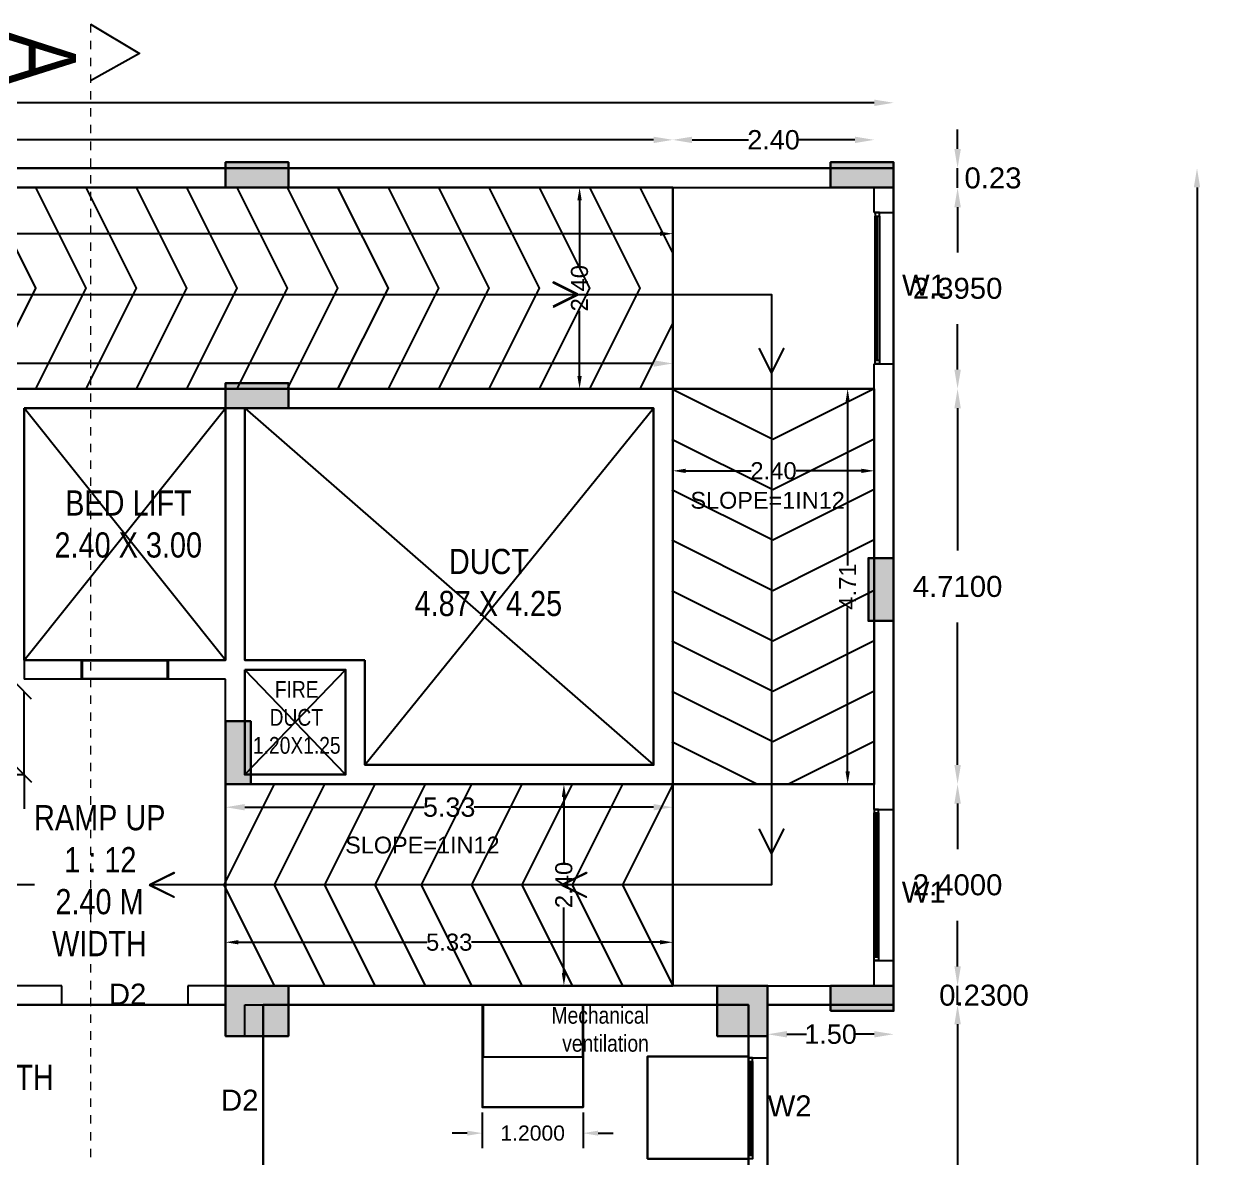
# Model space of a CAD drawing. Header units: metres. Extents: x -38 to 401, y 28 to 287.
# Drawn here: x 253.09 to 267.46, y 74.32 to 87.83 of the extents above; entities that cross this region are included whole.
import ezdxf

# ---------------------------------------------------------------- set-up
doc = ezdxf.new("R2010")
doc.units = ezdxf.units.M
doc.linetypes.add('CENTER', pattern=[2, 1.25, -0.25, 0.25, -0.25])
for name, color, linetype in [('BLK_1_DA_RAMP_1', 30, 'Continuous'), ('BLK_1_FLR_7_AC_ROOM_11', 117, 'Continuous'), ('BLK_1_FLR_7_ACROOM_11_LIGHT_VENTILATION_6', 117, 'Continuous'), ('BLK_1_FLR_7_ACROOM_11_LIGHT_VENTILATION_8', 117, 'Continuous'), ('BLK_1_FLR_7_BLT_UP_AREA_DEDUCT', 1, 'Continuous'), ('BLK_1_FLR_7_CARPET_AREA', 10, 'Continuous'), ('UBEAM', 1, 'Continuous'), ('UHATCH', 8, 'Continuous')]:
    doc.layers.add(name, color=color, linetype=linetype)
for name, color, linetype, lineweight in [('BLK_1_FLR_7_BLT_UP_AREA', 4, 'Continuous', 30), ('BLK_1_FLR_7_LIFT_3', 4, 'Continuous', 30), ('BLK_1_LVL_7_BLDG_FOOT_PRINT', 4, 'Continuous', 30), ('UCOLUMN', 6, 'Continuous', 30)]:
    doc.layers.add(name, color=color, linetype=linetype, lineweight=lineweight)
doc.styles.get("Standard").update_dxf_attribs({"font": 'arial.ttf'})
doc.dimstyles.new('ED', dxfattribs={"dimscale": 0, "dimtxt": 0.18, "dimasz": 0.18, "dimexe": 0, "dimexo": 0, "dimgap": 0.09, "dimtad": 1, "dimtoh": 1, "dimzin": 3, "dimdsep": 46, "dimtxsty": 'Standard', "dimblk": 'OBLIQUE', "dimcen": 0.09, "dimse1": 1, "dimse2": 1, "dimclrd": 251, "dimclrt": 30, "dimadec": 0, "dimazin": 0, "dimtfac": 1, "dimtmove": 0, "dimatfit": 3, "dimldrblk": 'ARCHTICK', "dimfxl": 0, "dimtolj": 1, "dimtzin": 0, "dimarcsym": 0})
doc.dimstyles.get("Standard").update_dxf_attribs({"dimtxt": 0.18, "dimasz": 0.18, "dimexe": 0.18, "dimexo": 0.0625, "dimgap": 0.09, "dimtad": 0, "dimtih": 1, "dimtoh": 1, "dimdec": 4, "dimzin": 0, "dimdsep": 46, "dimtxsty": 'Standard', "dimcen": 0.09, "dimadec": 0, "dimazin": 0, "dimtfac": 1, "dimtdec": 4, "dimtofl": 0, "dimtmove": 0, "dimatfit": 3, "dimfxl": 0, "dimtolj": 1, "dimtzin": 0, "dimarcsym": 0})
doc.dimstyles.new('STANDARD$0', dxfattribs={"dimtxt": 7, "dimasz": 3, "dimexe": 3, "dimexo": 1, "dimgap": 1.5, "dimtad": 1, "dimdec": 1, "dimzin": 1, "dimdsep": 46, "dimlunit": 4, "dimtxsty": 'Standard', "dimblk": 'OBLIQUE', "dimcen": 0.09375, "dimdle": 1, "dimclrd": 8, "dimclre": 8, "dimclrt": 7, "dimadec": 1, "dimazin": 0, "dimtfac": 1, "dimtdec": 1, "dimtix": 1, "dimtmove": 2, "dimatfit": 3, "dimldrblk": 'ARCHTICK', "dimfxl": 0, "dimfrac": 2, "dimtolj": 1, "dimtzin": 0, "dimarcsym": 0})

# ---------------------------------------------------------------- blocks, each defined once
blk = doc.blocks.new('*D133')
at = {"color": 0, "lineweight": -2}
for p, q in [((243.264, 83.784), (251.552, 83.784)), ((260.594, 83.784), (252.307, 83.784))]:
    blk.add_line(p, q, dxfattribs=at)
at = {"color": 0}
for points in [[(243.264, 83.822), (243.264, 83.745), (243.034, 83.784)], [(260.594, 83.822), (260.594, 83.745), (260.824, 83.784)]]:
    blk.add_solid(points, dxfattribs=at)
at = {"layer": 'Defpoints', "color": 0}
for p in [(260.824, 83.784), (243.034, 83.481), (260.824, 83.476)]:
    blk.add_point(p, dxfattribs=at)
at = {"color": 0, "lineweight": 25, "insert": (251.929, 83.784), "char_height": 0.23, "attachment_point": 5}
blk.add_mtext('\\A1;17.79', dxfattribs=at)
blk = doc.blocks.new('*D134')
at = {"color": 0, "lineweight": -2}
for p, q in [((255.724, 78.497), (257.86, 78.497)), ((260.594, 78.497), (258.458, 78.497))]:
    blk.add_line(p, q, dxfattribs=at)
at = {"color": 0}
for points in [[(255.724, 78.535), (255.724, 78.459), (255.494, 78.497)], [(260.594, 78.535), (260.594, 78.459), (260.824, 78.497)]]:
    blk.add_solid(points, dxfattribs=at)
at = {"layer": 'Defpoints', "color": 0}
for p in [(255.494, 78.771), (260.824, 78.771), (255.494, 78.497)]:
    blk.add_point(p, dxfattribs=at)
at = {"color": 0, "lineweight": 25, "insert": (258.159, 78.497), "char_height": 0.23, "attachment_point": 5}
blk.add_mtext('\\A1;5.33', dxfattribs=at)
blk = doc.blocks.new('*D138')
at = {"color": 0, "lineweight": -2}
for p, q in [((243.264, 86.448), (251.552, 86.448)), ((260.594, 86.448), (252.307, 86.448))]:
    blk.add_line(p, q, dxfattribs=at)
at = {"color": 0}
for points in [[(243.264, 86.486), (243.264, 86.41), (243.034, 86.448)], [(260.594, 86.486), (260.594, 86.41), (260.824, 86.448)]]:
    blk.add_solid(points, dxfattribs=at)
at = {"layer": 'Defpoints', "color": 0}
for p in [(260.824, 86.448), (243.034, 85.881), (260.824, 85.876)]:
    blk.add_point(p, dxfattribs=at)
at = {"color": 0, "lineweight": 25, "insert": (251.929, 86.448), "char_height": 0.23, "attachment_point": 5}
blk.add_mtext('\\A1;17.79', dxfattribs=at)
blk = doc.blocks.new('*D139')
at = {"color": 0, "lineweight": -2}
for p, q in [((261.054, 86.448), (261.724, 86.448)), ((262.994, 86.448), (262.324, 86.448))]:
    blk.add_line(p, q, dxfattribs=at)
at = {"color": 0}
for points in [[(261.054, 86.486), (261.054, 86.41), (260.824, 86.448)], [(262.994, 86.486), (262.994, 86.41), (263.224, 86.448)]]:
    blk.add_solid(points, dxfattribs=at)
at = {"layer": 'Defpoints', "color": 0}
for p in [(263.224, 86.448), (260.824, 85.876), (263.224, 85.881)]:
    blk.add_point(p, dxfattribs=at)
at = {"color": 0, "lineweight": 25, "insert": (262.024, 86.448), "char_height": 0.23, "attachment_point": 5}
blk.add_mtext('\\A1;2.40', dxfattribs=at)
blk = doc.blocks.new('*D140')
at = {"color": 0, "lineweight": -2}
for p, q in [((240.634, 86.89), (251.538, 86.89)), ((263.224, 86.89), (252.32, 86.89))]:
    blk.add_line(p, q, dxfattribs=at)
at = {"color": 0}
for points in [[(240.634, 86.928), (240.634, 86.851), (240.404, 86.89)], [(263.224, 86.928), (263.224, 86.851), (263.454, 86.89)]]:
    blk.add_solid(points, dxfattribs=at)
at = {"layer": 'Defpoints', "color": 0}
for p in [(263.454, 86.89), (240.404, 86.111), (263.454, 86.111)]:
    blk.add_point(p, dxfattribs=at)
at = {"color": 0, "lineweight": 25, "insert": (251.929, 86.89), "char_height": 0.23, "attachment_point": 5}
blk.add_mtext('\\A1;23.05', dxfattribs=at)
blk = doc.blocks.new('*D142')
at = {"color": 0, "lineweight": -2}
for p, q in [((267.07, 85.881), (267.07, 59.553)), ((267.07, 32.991), (267.07, 59.318))]:
    blk.add_line(p, q, dxfattribs=at)
at = {"color": 0}
for points in [[(267.032, 85.881), (267.108, 85.881), (267.07, 86.111)], [(267.032, 32.991), (267.108, 32.991), (267.07, 32.761)]]:
    blk.add_solid(points, dxfattribs=at)
at = {"layer": 'Defpoints', "color": 0}
for p in [(263.454, 86.111), (261.954, 32.761), (267.07, 32.761)]:
    blk.add_point(p, dxfattribs=at)
at = {"color": 0, "lineweight": 25, "insert": (267.07, 59.436), "char_height": 0.23, "attachment_point": 5}
blk.add_mtext('\\A1;53.35', dxfattribs=at)
blk = doc.blocks.new('*D132')
at = {"color": 0, "lineweight": -2}
for p, q in [((262.184, 75.792), (262.417, 75.792)), ((263.224, 75.792), (262.992, 75.792))]:
    blk.add_line(p, q, dxfattribs=at)
at = {"color": 0}
for points in [[(262.184, 75.83), (262.184, 75.754), (261.954, 75.792)], [(263.224, 75.83), (263.224, 75.754), (263.454, 75.792)]]:
    blk.add_solid(points, dxfattribs=at)
at = {"layer": 'Defpoints', "color": 0}
for p in [(261.954, 76.141), (263.454, 76.141), (263.454, 75.792)]:
    blk.add_point(p, dxfattribs=at)
at = {"color": 0, "lineweight": 25, "insert": (262.704, 75.792), "char_height": 0.23, "attachment_point": 5}
blk.add_mtext('\\A1;1.50', dxfattribs=at)
blk = doc.blocks.new('600X600')
at = {"layer": 'UHATCH', "linetype": 'Continuous'}
h = blk.add_hatch(color=256, dxfattribs=at)
h.dxf.hatch_style = 1
h.paths.add_polyline_path([(600, 600), (0, 600), (0, 0), (600, 0)])
at = {"layer": 'UCOLUMN', "linetype": 'Continuous'}
blk.add_lwpolyline([(0, 0), (600, 0), (600, 600), (0, 600)], close=True, dxfattribs=at)
blk = doc.blocks.new('750 x 750')
blk.add_blockref('600X600', (0, 75))
blk = doc.blocks.new('600X750')
at = {"layer": 'UHATCH', "linetype": 'Continuous'}
h = blk.add_hatch(color=256, dxfattribs=at)
h.dxf.hatch_style = 1
h.paths.add_polyline_path([(0, 600), (-750, 600), (-750, 0), (0, 0)])
at = {"layer": 'UCOLUMN', "linetype": 'Continuous'}
blk.add_lwpolyline([(0, 0), (-750, 0), (-750, 600), (0, 600)], close=True, dxfattribs=at)
blk = doc.blocks.new('300 x 750')
at = {"layer": 'UHATCH', "linetype": 'Continuous'}
h = blk.add_hatch(color=256, dxfattribs=at)
h.dxf.hatch_style = 1
h.paths.add_polyline_path([(750, 0), (750, 300), (0, 300), (0, 0)])
at = {"layer": 'UCOLUMN', "linetype": 'Continuous'}
blk.add_lwpolyline([(0, 300), (0, 0), (750, 0), (750, 300)], close=True, dxfattribs=at)
blk = doc.blocks.new('ASDFSDFSDFDFD')
at = {"layer": 'UBEAM', "linetype": 'Continuous', "xscale": -1}
for p, rotation in [((-6460, 38330), 180), ((750, 38330), 180), ((-6460, 35700), 180), ((1200, 32865), 269.9999999996972), ((750, 28520), 180)]:
    blk.add_blockref('300 x 750', p, dxfattribs=dict(at, rotation=rotation))
at = {"layer": 'UBEAM', "linetype": 'Continuous', "rotation": 89.99999999916066}
blk.add_blockref('300 x 750', (-6160, 30920), dxfattribs=at)
at = {"layer": 'UBEAM'}
blk.add_blockref('600X750', (-5710, 27920), dxfattribs=at)
at = {"layer": 'UBEAM', "linetype": 'Continuous', "xscale": -1}
blk.add_blockref('750 x 750', (0, 27845), dxfattribs=at)
blk = doc.blocks.new('*D263')
at = {"color": 0, "lineweight": -2}
for p, q in [((264.217, 75.911), (264.217, 70.269)), ((264.217, 63.771), (264.217, 69.413))]:
    blk.add_line(p, q, dxfattribs=at)
at = {"color": 0}
for points in [[(264.179, 75.911), (264.256, 75.911), (264.217, 76.141)], [(264.179, 63.771), (264.256, 63.771), (264.217, 63.541)]]:
    blk.add_solid(points, dxfattribs=at)
at = {"layer": 'Defpoints', "color": 0}
for p in [(261.724, 76.141), (264.217, 76.141), (261.724, 63.541)]:
    blk.add_point(p, dxfattribs=at)
at = {"color": 0, "lineweight": 25, "insert": (264.217, 69.841), "char_height": 0.25, "attachment_point": 5}
blk.add_mtext('\\A1;12.6000', dxfattribs=at)
blk = doc.blocks.new('*D264')
at = {"color": 0, "lineweight": -2}
for p, q in [((264.217, 76.601), (264.217, 76.831)), ((264.217, 76.141), (264.217, 76.371)), ((264.217, 75.911), (264.217, 75.681))]:
    blk.add_line(p, q, dxfattribs=at)
at = {"color": 0}
for points in [[(264.179, 76.601), (264.256, 76.601), (264.217, 76.371)], [(264.179, 75.911), (264.256, 75.911), (264.217, 76.141)]]:
    blk.add_solid(points, dxfattribs=at)
at = {"layer": 'Defpoints', "color": 0}
for p in [(261.954, 76.371), (264.217, 76.371), (261.724, 76.141)]:
    blk.add_point(p, dxfattribs=at)
at = {"color": 0, "lineweight": 25, "insert": (264.532, 76.256), "char_height": 0.25, "attachment_point": 5}
blk.add_mtext('\\A1;0.2300', dxfattribs=at)
blk = doc.blocks.new('*D265')
at = {"color": 0, "lineweight": -2}
for p, q in [((264.217, 78.541), (264.217, 77.999)), ((264.217, 76.601), (264.217, 77.143))]:
    blk.add_line(p, q, dxfattribs=at)
at = {"color": 0}
for points in [[(264.179, 78.541), (264.256, 78.541), (264.217, 78.771)], [(264.179, 76.601), (264.256, 76.601), (264.217, 76.371)]]:
    blk.add_solid(points, dxfattribs=at)
at = {"layer": 'Defpoints', "color": 0}
for p in [(260.824, 78.771), (264.217, 78.771), (261.954, 76.371)]:
    blk.add_point(p, dxfattribs=at)
at = {"color": 0, "lineweight": 25, "insert": (264.217, 77.571), "char_height": 0.25, "attachment_point": 5}
blk.add_mtext('\\A1;2.4000', dxfattribs=at)
blk = doc.blocks.new('*D716')
at = {"color": 0, "lineweight": -2}
for p, q in [((264.217, 83.251), (264.217, 81.554)), ((264.217, 79.001), (264.217, 80.698))]:
    blk.add_line(p, q, dxfattribs=at)
at = {"color": 0}
for points in [[(264.179, 83.251), (264.256, 83.251), (264.217, 83.481)], [(264.179, 79.001), (264.256, 79.001), (264.217, 78.771)]]:
    blk.add_solid(points, dxfattribs=at)
at = {"layer": 'Defpoints', "color": 0}
for p in [(260.824, 83.481), (264.217, 83.481), (260.824, 78.771)]:
    blk.add_point(p, dxfattribs=at)
at = {"color": 0, "lineweight": 25, "insert": (264.217, 81.126), "char_height": 0.25, "attachment_point": 5}
blk.add_mtext('\\A1;4.7100', dxfattribs=at)
blk = doc.blocks.new('*D266')
at = {"color": 0, "lineweight": -2}
for p, q in [((264.217, 85.646), (264.217, 85.106)), ((264.217, 83.711), (264.217, 84.251))]:
    blk.add_line(p, q, dxfattribs=at)
at = {"color": 0}
for points in [[(264.179, 85.646), (264.256, 85.646), (264.217, 85.876)], [(264.179, 83.711), (264.256, 83.711), (264.217, 83.481)]]:
    blk.add_solid(points, dxfattribs=at)
at = {"layer": 'Defpoints', "color": 0}
for p in [(260.824, 85.876), (264.217, 85.876), (260.824, 83.481)]:
    blk.add_point(p, dxfattribs=at)
at = {"color": 0, "lineweight": 25, "insert": (264.217, 84.678), "char_height": 0.25, "attachment_point": 5}
blk.add_mtext('\\A1;2.3950', dxfattribs=at)
blk = doc.blocks.new('*D267')
at = {"color": 0, "lineweight": -2}
for p, q in [((264.217, 86.341), (264.217, 86.571)), ((264.217, 85.876), (264.217, 86.111)), ((264.217, 85.646), (264.217, 85.416))]:
    blk.add_line(p, q, dxfattribs=at)
at = {"color": 0}
for points in [[(264.179, 86.341), (264.256, 86.341), (264.217, 86.111)], [(264.179, 85.646), (264.256, 85.646), (264.217, 85.876)]]:
    blk.add_solid(points, dxfattribs=at)
at = {"layer": 'Defpoints', "color": 0}
for p in [(260.824, 86.111), (264.217, 86.111), (260.824, 85.876)]:
    blk.add_point(p, dxfattribs=at)
at = {"color": 0, "lineweight": 25, "insert": (264.639, 85.993), "char_height": 0.25, "attachment_point": 5}
blk.add_mtext('\\A1;0.23', dxfattribs=at)
blk = doc.blocks.new('*D806')
at = {"layer": 'BLK_1_DA_RAMP_1', "color": 0, "lineweight": -2}
for p, q in [((243.034, 85.419), (243.034, 85.33)), ((260.824, 85.419), (260.824, 85.33)), ((243.187, 85.33), (251.593, 85.33)), ((260.672, 85.33), (252.265, 85.33))]:
    blk.add_line(p, q, dxfattribs=at)
at = {"layer": 'BLK_1_DA_RAMP_1', "color": 0}
for points in [[(243.187, 85.355), (243.187, 85.304), (243.034, 85.33)], [(260.672, 85.355), (260.672, 85.304), (260.824, 85.33)]]:
    blk.add_solid(points, dxfattribs=at)
at = {"layer": 'Defpoints', "color": 0}
for p in [(243.034, 85.881), (260.824, 85.881), (260.824, 85.33)]:
    blk.add_point(p, dxfattribs=at)
at = {"layer": 'BLK_1_DA_RAMP_1', "color": 0, "lineweight": 30, "insert": (251.929, 85.33), "char_height": 0.2032, "attachment_point": 5}
blk.add_mtext('\\A1;17.79', dxfattribs=at)
blk = doc.blocks.new('*D808')
at = {"layer": 'BLK_1_DA_RAMP_1', "color": 0, "lineweight": -2}
for p, q in [((262.997, 83.481), (262.907, 83.481)), ((262.907, 83.328), (262.907, 81.377)), ((262.907, 78.923), (262.907, 80.875)), ((262.997, 78.771), (262.907, 78.771))]:
    blk.add_line(p, q, dxfattribs=at)
at = {"layer": 'BLK_1_DA_RAMP_1', "color": 0}
for points in [[(262.882, 83.328), (262.933, 83.328), (262.907, 83.481)], [(262.882, 78.923), (262.933, 78.923), (262.907, 78.771)]]:
    blk.add_solid(points, dxfattribs=at)
at = {"layer": 'Defpoints', "color": 0}
for p in [(262.907, 83.481), (263.224, 83.481), (263.224, 78.771)]:
    blk.add_point(p, dxfattribs=at)
at = {"layer": 'BLK_1_DA_RAMP_1', "color": 0, "lineweight": 30, "insert": (262.907, 81.126), "char_height": 0.2032, "attachment_point": 5, "rotation": 90}
blk.add_mtext('\\A1;4.71', dxfattribs=at)
blk = doc.blocks.new('*D809')
at = {"layer": 'BLK_1_DA_RAMP_1', "color": 0, "lineweight": -2}
for p, q in [((255.494, 76.799), (255.494, 76.888)), ((255.647, 76.888), (257.893, 76.888)), ((260.672, 76.888), (258.425, 76.888)), ((260.824, 76.799), (260.824, 76.888))]:
    blk.add_line(p, q, dxfattribs=at)
at = {"layer": 'BLK_1_DA_RAMP_1', "color": 0}
for points in [[(255.647, 76.914), (255.647, 76.863), (255.494, 76.888)], [(260.672, 76.914), (260.672, 76.863), (260.824, 76.888)]]:
    blk.add_solid(points, dxfattribs=at)
at = {"layer": 'Defpoints', "color": 0}
for p in [(260.824, 76.888), (255.494, 76.371), (260.824, 76.371)]:
    blk.add_point(p, dxfattribs=at)
at = {"layer": 'BLK_1_DA_RAMP_1', "color": 0, "lineweight": 30, "insert": (258.159, 76.888), "char_height": 0.2032, "attachment_point": 5}
blk.add_mtext('\\A1;5.33', dxfattribs=at)
blk = doc.blocks.new('*D811')
at = {"layer": 'BLK_1_DA_RAMP_1', "color": 0, "lineweight": -2}
for p, q in [((259.802, 85.881), (259.713, 85.881)), ((259.713, 85.728), (259.713, 84.948)), ((259.713, 83.633), (259.713, 84.413)), ((259.802, 83.481), (259.713, 83.481))]:
    blk.add_line(p, q, dxfattribs=at)
at = {"layer": 'BLK_1_DA_RAMP_1', "color": 0}
for points in [[(259.687, 85.728), (259.738, 85.728), (259.713, 85.881)], [(259.687, 83.633), (259.738, 83.633), (259.713, 83.481)]]:
    blk.add_solid(points, dxfattribs=at)
at = {"layer": 'Defpoints', "color": 0}
for p in [(259.713, 85.881), (260.824, 85.881), (260.824, 83.481)]:
    blk.add_point(p, dxfattribs=at)
at = {"layer": 'BLK_1_DA_RAMP_1', "color": 0, "lineweight": 30, "insert": (259.713, 84.681), "char_height": 0.2032, "attachment_point": 5, "rotation": 90}
blk.add_mtext('\\A1;2.40', dxfattribs=at)
blk = doc.blocks.new('*D812')
at = {"layer": 'BLK_1_DA_RAMP_1', "color": 0, "lineweight": -2}
for p, q in [((260.824, 82.594), (260.824, 82.505)), ((260.977, 82.505), (261.756, 82.505)), ((263.072, 82.505), (262.292, 82.505)), ((263.224, 82.594), (263.224, 82.505))]:
    blk.add_line(p, q, dxfattribs=at)
at = {"layer": 'BLK_1_DA_RAMP_1', "color": 0}
for points in [[(260.977, 82.53), (260.977, 82.479), (260.824, 82.505)], [(263.072, 82.53), (263.072, 82.479), (263.224, 82.505)]]:
    blk.add_solid(points, dxfattribs=at)
at = {"layer": 'Defpoints', "color": 0}
for p in [(260.824, 83.481), (263.224, 83.481), (263.224, 82.505)]:
    blk.add_point(p, dxfattribs=at)
at = {"layer": 'BLK_1_DA_RAMP_1', "color": 0, "lineweight": 30, "insert": (262.024, 82.505), "char_height": 0.2032, "attachment_point": 5}
blk.add_mtext('\\A1;2.40', dxfattribs=at)
blk = doc.blocks.new('*D813')
at = {"layer": 'BLK_1_DA_RAMP_1', "color": 0, "lineweight": -2}
for p, q in [((259.616, 78.771), (259.526, 78.771)), ((259.526, 78.618), (259.526, 77.838)), ((259.526, 76.523), (259.526, 77.303)), ((259.616, 76.371), (259.526, 76.371))]:
    blk.add_line(p, q, dxfattribs=at)
at = {"layer": 'BLK_1_DA_RAMP_1', "color": 0}
for points in [[(259.501, 78.618), (259.552, 78.618), (259.526, 78.771)], [(259.501, 76.523), (259.552, 76.523), (259.526, 76.371)]]:
    blk.add_solid(points, dxfattribs=at)
at = {"layer": 'Defpoints', "color": 0}
for p in [(260.824, 78.771), (259.526, 76.371), (260.824, 76.371)]:
    blk.add_point(p, dxfattribs=at)
at = {"layer": 'BLK_1_DA_RAMP_1', "color": 0, "lineweight": 30, "insert": (259.526, 77.571), "char_height": 0.2032, "attachment_point": 5, "rotation": 90}
blk.add_mtext('\\A1;2.40', dxfattribs=at)
blk = doc.blocks.new('*D1113')
at = {"layer": 'BLK_1_FLR_7_ACROOM_11_LIGHT_VENTILATION_8', "color": 0, "lineweight": -2}
for p, q in [((258.554, 74.86), (258.554, 74.434)), ((259.754, 74.86), (259.754, 74.434)), ((258.374, 74.614), (258.194, 74.614)), ((259.934, 74.614), (260.114, 74.614))]:
    blk.add_line(p, q, dxfattribs=at)
at = {"layer": 'BLK_1_FLR_7_ACROOM_11_LIGHT_VENTILATION_8', "color": 0}
for points in [[(258.374, 74.644), (258.374, 74.584), (258.554, 74.614)], [(259.934, 74.644), (259.934, 74.584), (259.754, 74.614)]]:
    blk.add_solid(points, dxfattribs=at)
at = {"layer": 'Defpoints', "color": 0}
for p in [(258.554, 74.922), (259.754, 74.922), (259.754, 74.614)]:
    blk.add_point(p, dxfattribs=at)
at = {"layer": 'BLK_1_FLR_7_ACROOM_11_LIGHT_VENTILATION_8', "color": 0, "lineweight": 30, "insert": (259.154, 74.614), "char_height": 0.18, "attachment_point": 5}
blk.add_mtext('\\A1;1.2000', dxfattribs=at)
blk = doc.blocks.new('_Oblique')
at = {"color": 0, "linetype": 'ByBlock', "lineweight": -2}
blk.add_line((-0.5, -0.5), (0.5, 0.5), dxfattribs=at)
blk = doc.blocks.new('*D1255')
at = {"color": 251, "lineweight": -2}
blk.add_line((253.094, 78.886), (253.094, 79.876), dxfattribs=at)
at = {"layer": 'Defpoints', "color": 0}
for p in [(253.094, 79.876), (253.094, 79.876), (253.094, 78.886)]:
    blk.add_point(p, dxfattribs=at)
at = {"color": 251, "lineweight": -2, "xscale": 0.18, "yscale": 0.18, "zscale": 0.18}
for p, rotation in [((253.094, 79.876), 90), ((253.094, 78.886), 270)]:
    blk.add_blockref('_Oblique', p, dxfattribs=dict(at, rotation=rotation))
at = {"color": 30, "insert": (252.912, 79.381), "char_height": 0.18, "attachment_point": 5, "rotation": 90}
blk.add_mtext('\\A1;0.99', dxfattribs=at)
blk = doc.blocks.new('_ArchTick')
at = {"color": 0, "linetype": 'ByBlock', "const_width": 0.15}
blk.add_lwpolyline([(-0.5, -0.5), (0.5, 0.5)], dxfattribs=at)

msp = doc.modelspace()

# ---------------------------------------------------------------- linework, layer by layer
at = {"linetype": 'CENTER', "lineweight": 20, "ltscale": 0.05}
msp.add_line((253.88486, 87.82706), (253.88486, 30.61232), dxfattribs=at)
at = {"color": 7, "lineweight": 25}
for p, q in [((263.45406, 86.11091), (240.40406, 86.11091)), ((263.45406, 85.58091), (263.45406, 86.11091)), ((240.63406, 85.88091), (263.22406, 85.88091)), ((260.82406, 83.47591), (260.82406, 85.87591)), ((263.22406, 85.58091), (263.22406, 85.88091)), ((263.22406, 85.58091), (263.45406, 85.58091)), ((263.23407, 83.79696), (263.23406, 85.53832)), ((263.25463, 83.8235), (263.25462, 85.53832)), ((263.26315, 83.8235), (263.26314, 85.53832)), ((263.28517, 85.53832), (263.28518, 83.79696)), ((263.45406, 83.78091), (263.45406, 85.58091)), ((263.22406, 78.47091), (263.22406, 83.78091)), ((263.22406, 83.78091), (263.45406, 83.78091)), ((263.45406, 78.47091), (263.45406, 83.78091)), ((243.03406, 83.48091), (260.82406, 83.48091)), ((258.95408, 83.48091), (255.49408, 83.48091)), ((260.81406, 83.48091), (263.22407, 83.48092)), ((260.82406, 78.77091), (260.82406, 83.48091)), ((253.09409, 83.25091), (253.09409, 80.02091)), ((255.49409, 80.25091), (253.09409, 83.25091)), ((253.09409, 80.25091), (253.09409, 83.25091)), ((255.49409, 83.25091), (253.09409, 83.25091)), ((253.09409, 80.25091), (255.49409, 83.25091)), ((255.49409, 80.25091), (255.49409, 83.25091)), ((255.72409, 83.25091), (260.59406, 83.25091)), ((255.72409, 80.25091), (255.72409, 83.25091)), ((255.72409, 83.25091), (260.59406, 79.00091)), ((257.15408, 79.00091), (260.59406, 83.25091)), ((260.59406, 79.00091), (260.59406, 83.25091)), ((255.49408, 80.25091), (255.49408, 80.62092)), ((255.49409, 80.25091), (253.09409, 80.25091)), ((255.72408, 80.25091), (257.15408, 80.25091)), ((257.15408, 79.00091), (257.15408, 80.25091)), ((255.72408, 80.13591), (256.92408, 80.13591)), ((255.72408, 78.88591), (255.72408, 80.13591)), ((256.92408, 78.88591), (255.72408, 80.13591)), ((256.92408, 80.13591), (255.72408, 78.88591)), ((256.92408, 78.88591), (256.92408, 80.13591)), ((255.49408, 80.02091), (253.09409, 80.02092)), ((255.49408, 80.02091), (253.09409, 80.02091)), ((255.49408, 78.77091), (255.49408, 80.02091)), ((255.72409, 80.02091), (255.72408, 80.02091)), ((255.72409, 80.02091), (255.72408, 80.02091)), ((250.92911, 78.88591), (253.09409, 78.88591)), ((253.09409, 78.88591), (253.09409, 78.77091)), ((253.09409, 78.88591), (253.09409, 78.47757)), ((256.92408, 78.88591), (255.72408, 78.88591)), ((260.59406, 79.00091), (257.15408, 79.00091)), ((260.82406, 78.77091), (255.49406, 78.77091)), ((255.49406, 78.77091), (255.49406, 76.37091)), ((260.82406, 78.77091), (263.22406, 78.77092)), ((260.82406, 78.77091), (260.82406, 76.37091)), ((263.22406, 78.47091), (263.45406, 78.47091)), ((263.45406, 76.67091), (263.45406, 78.47091)), ((263.22407, 76.68696), (263.22406, 78.42832)), ((263.24463, 76.7135), (263.24462, 78.42832)), ((263.25315, 76.7135), (263.25314, 78.42832)), ((263.27517, 78.42832), (263.27518, 76.68696)), ((253.21662, 77.57091), (252.05063, 77.57091)), ((263.22406, 76.37091), (263.22406, 76.67091)), ((263.22406, 76.67091), (263.45406, 76.67091)), ((263.22406, 76.37091), (263.22406, 76.67091)), ((263.22406, 76.67091), (263.45406, 76.67091)), ((263.45406, 76.14091), (263.45406, 76.67091)), ((263.45406, 76.14091), (263.45406, 76.67091)), ((263.45406, 76.14091), (263.45406, 76.67091)), ((263.45406, 76.14091), (263.45406, 76.67091)), ((253.54406, 76.37091), (240.40406, 76.37091)), ((253.54406, 76.14091), (253.54406, 76.37091)), ((261.95406, 76.37091), (255.04406, 76.37091)), ((255.04406, 76.37091), (255.04406, 76.14091)), ((261.95406, 75.50966), (261.95406, 76.37091)), ((261.95408, 76.37091), (263.22406, 76.37091)), ((246.86406, 76.14091), (253.54406, 76.14091)), ((255.04406, 76.14091), (255.49406, 76.14091)), ((255.49406, 76.14091), (255.49406, 75.77091)), ((255.72406, 75.77091), (255.72406, 76.14091)), ((255.72406, 76.14091), (261.72406, 76.14091)), ((261.72406, 76.14091), (261.72406, 75.50966)), ((263.45406, 76.14091), (261.95408, 76.14091)), ((255.49406, 75.77091), (255.72406, 75.77091)), ((261.72406, 75.50966), (261.95406, 75.50966)), ((261.72406, 74.32571), (261.72406, 75.46707)), ((261.74462, 74.35225), (261.74462, 75.46707)), ((261.75314, 74.35225), (261.75314, 75.46707)), ((261.77517, 75.46707), (261.77517, 74.32571)), ((261.95405, 74.30966), (261.95406, 75.50966))]:
    msp.add_line(p, q, dxfattribs=at)
for points in [[(253.88486, 87.82706), (254.46774, 87.4772), (253.88486, 87.15108)], [(252.63407, 83.48091), (253.23407, 84.68091), (252.63407, 85.88091)], [(253.23406, 83.48091), (253.83406, 84.68091), (253.23406, 85.88091)], [(253.83406, 83.48091), (254.43406, 84.68091), (253.83406, 85.88091)], [(254.43406, 83.48091), (255.03406, 84.68091), (254.43406, 85.88091)], [(255.03406, 83.48091), (255.63406, 84.68091), (255.03406, 85.88091)], [(255.63406, 83.48091), (256.23406, 84.68091), (255.63406, 85.88091)], [(256.23406, 83.48091), (256.83406, 84.68091), (256.23406, 85.88091)], [(256.83406, 83.48091), (257.43406, 84.68091), (256.83406, 85.88091)], [(257.43406, 83.48091), (258.03406, 84.68091), (257.43406, 85.88091)], [(258.03405, 83.48091), (258.63405, 84.68091), (258.03405, 85.88091)], [(258.63405, 83.48091), (259.23405, 84.68091), (258.63405, 85.88091)], [(259.23405, 83.48091), (259.83405, 84.68091), (259.23405, 85.88091)], [(259.83405, 83.48091), (260.43405, 84.68091), (259.83405, 85.88091)], [(260.82406, 85.10087), (260.43405, 85.88091)], [(252.19408, 77.57091), (241.8357, 77.57091), (241.8357, 84.60609), (261.99846, 84.60609), (261.99846, 77.57091), (254.59408, 77.57091)], [(260.43405, 83.48091), (260.82406, 84.26094)], [(260.81406, 83.48091), (262.01406, 82.88091), (263.21406, 83.48091)], [(260.81406, 82.88091), (262.01406, 82.28091), (263.21406, 82.88091)], [(260.81406, 82.28091), (262.01406, 81.68091), (263.21406, 82.28091)], [(260.81406, 81.68091), (262.01406, 81.08091), (263.21406, 81.68091)], [(260.81406, 81.08091), (262.01406, 80.48091), (263.21406, 81.08091)], [(260.81406, 80.48091), (262.01406, 79.88091), (263.21406, 80.48091)], [(260.81406, 79.88091), (262.01406, 79.28091), (263.21406, 79.88091)], [(260.81406, 79.28091), (261.83405, 78.77091)], [(262.19408, 78.77091), (263.21406, 79.28091)], [(256.07408, 78.77091), (255.47408, 77.57091), (256.07408, 76.37091)], [(256.67408, 78.77091), (256.07408, 77.57091), (256.67408, 76.37091)], [(257.27408, 78.77091), (256.67408, 77.57091), (257.27408, 76.37091)], [(257.87408, 78.77091), (257.27408, 77.57091), (257.87408, 76.37091)], [(257.87408, 78.77091), (257.27408, 77.57091), (257.87408, 76.37091)], [(258.42408, 78.77091), (257.82408, 77.57091), (258.42408, 76.37091)], [(259.02408, 78.77091), (258.42408, 77.57091), (259.02408, 76.37091)], [(259.02408, 78.77091), (258.42408, 77.57091), (259.02408, 76.37091)], [(259.62408, 78.77091), (259.02408, 77.57091), (259.62408, 76.37091)], [(259.62408, 78.77091), (259.02408, 77.57091), (259.62408, 76.37091)], [(260.22408, 78.77091), (259.62408, 77.57091), (260.22408, 76.37091)], [(260.22408, 78.77091), (259.62408, 77.57091), (260.22408, 76.37091)], [(260.82408, 78.77091), (260.22408, 77.57091), (260.82408, 76.37091)], [(260.82408, 78.77091), (260.22408, 77.57091), (260.82408, 76.37091)]]:
    msp.add_lwpolyline(points, dxfattribs=at)
for points in [[(263.23406, 85.53832), (263.28517, 85.53832), (263.28517, 85.58091), (263.23406, 85.58091)], [(259.39906, 84.46371), (259.4032, 84.45917), (259.68835, 84.60154), (259.6842, 84.60609), (259.68835, 84.61063), (259.4032, 84.753), (259.39906, 84.74846), (259.6842, 84.60609)], [(261.85608, 83.96244), (261.85154, 83.9583), (261.99392, 83.67315), (261.99846, 83.6773), (262.003, 83.67315), (262.14537, 83.9583), (262.14083, 83.96244), (261.99846, 83.6773)], [(263.23407, 83.8235), (263.28518, 83.8235), (263.28518, 83.78091), (263.23407, 83.78091)], [(254.81115, 80.25091), (254.81115, 80.02091), (253.77702, 80.02091), (253.77702, 80.25091)], [(253.78702, 80.24091), (253.78702, 80.03091), (254.80115, 80.03091), (254.80115, 80.24091)], [(263.22406, 78.42832), (263.27517, 78.42832), (263.27517, 78.47091), (263.22406, 78.47091)], [(261.85608, 78.2364), (261.85154, 78.23225), (261.99392, 77.94711), (261.99846, 77.95125), (262.003, 77.94711), (262.14537, 78.23225), (262.14083, 78.2364), (261.99846, 77.95125)], [(254.88125, 77.42853), (254.8771, 77.42399), (254.59196, 77.56637), (254.5961, 77.57091), (254.59196, 77.57545), (254.8771, 77.71782), (254.88125, 77.71328), (254.5961, 77.57091)], [(259.79392, 77.42853), (259.78978, 77.42399), (259.50463, 77.56637), (259.50877, 77.57091), (259.50463, 77.57545), (259.78978, 77.71782), (259.79392, 77.71328), (259.50877, 77.57091)], [(263.22407, 76.7135), (263.27518, 76.7135), (263.27518, 76.67091), (263.22407, 76.67091)], [(263.22407, 76.7135), (263.27518, 76.7135), (263.27518, 76.67091), (263.22407, 76.67091)], [(258.56794, 76.14091), (259.74737, 76.14091), (259.74737, 75.51949), (258.56794, 75.51949)], [(261.72406, 75.46707), (261.77517, 75.46707), (261.77517, 75.50966), (261.72406, 75.50966)], [(261.72406, 74.35225), (261.77517, 74.35225), (261.77517, 74.30966), (261.72406, 74.30966)]]:
    msp.add_lwpolyline(points, close=True, dxfattribs=at)
at = {"layer": 'BLK_1_DA_RAMP_1', "color": 1, "lineweight": 30}
for points in [[(243.03406, 85.88091), (260.82406, 85.88091), (260.82406, 83.48091), (243.03406, 83.48091)], [(260.82407, 83.48091), (263.22407, 83.48091), (263.22406, 78.77091), (260.82406, 78.77091)], [(255.49406, 78.77091), (260.82406, 78.77091), (260.82406, 76.37091), (255.49406, 76.37091)]]:
    msp.add_lwpolyline(points, close=True, dxfattribs=at)
at = {"layer": 'BLK_1_FLR_7_AC_ROOM_11', "color": 2, "lineweight": 30}
msp.add_lwpolyline([(255.94406, 63.54093), (261.72406, 63.54093), (261.72406, 76.14091), (255.94406, 76.14091)], close=True, dxfattribs=at)
at = {"layer": 'BLK_1_FLR_7_ACROOM_11_LIGHT_VENTILATION_6', "color": 2, "lineweight": 30}
msp.add_lwpolyline([(261.72406, 75.52821), (261.72406, 74.30966), (260.52406, 74.30966), (260.52406, 75.52821)], close=True, dxfattribs=at)
at = {"layer": 'BLK_1_FLR_7_ACROOM_11_LIGHT_VENTILATION_8', "color": 2, "lineweight": 30}
msp.add_lwpolyline([(259.75416, 76.14091), (259.75416, 74.92235), (258.55416, 74.92235), (258.55416, 76.14091)], close=True, dxfattribs=at)
at = {"layer": 'BLK_1_FLR_7_BLT_UP_AREA', "color": 12, "lineweight": 30}
msp.add_lwpolyline([(240.40406, 32.76079), (240.40406, 86.11091), (263.45406, 86.11091), (263.45406, 76.14091), (261.95406, 76.14091), (261.95406, 32.76079)], close=True, dxfattribs=at)
at = {"layer": 'BLK_1_FLR_7_BLT_UP_AREA_DEDUCT', "color": 12, "lineweight": 30}
for points in [[(257.15408, 80.25091), (257.15408, 79.00091), (260.59406, 79.00091), (260.59406, 83.25091), (255.72409, 83.25091), (255.72409, 80.25091)], [(255.72408, 80.13591), (256.92407, 80.13591), (256.92407, 78.88591), (255.72408, 78.88591)]]:
    msp.add_lwpolyline(points, close=True, dxfattribs=at)
at = {"layer": 'BLK_1_FLR_7_CARPET_AREA', "color": 15, "linetype": 'Continuous', "lineweight": 30}
msp.add_lwpolyline([(240.63406, 70.14091), (240.63406, 75.77091), (241.00406, 75.77091), (241.00406, 76.14091), (246.11406, 76.14091), (246.11406, 75.77091), (246.41406, 75.77091), (246.86406, 75.77091), (246.86406, 76.14091), (255.49406, 76.14091), (255.49406, 75.77091), (256.24406, 75.77091), (256.24406, 76.14091), (261.35406, 76.14091), (261.35406, 75.77091), (261.72406, 75.77091), (261.72406, 70.14091)], dxfattribs=at)
at = {"layer": 'BLK_1_FLR_7_LIFT_3', "color": 30, "lineweight": 30}
msp.add_lwpolyline([(253.09409, 83.25091), (255.49409, 83.25091), (255.49409, 80.25091), (253.09409, 80.25091)], close=True, dxfattribs=at)
at = {"layer": 'BLK_1_LVL_7_BLDG_FOOT_PRINT', "color": 1}
msp.add_lwpolyline([(240.40405, 32.76091), (240.40405, 86.10527), (263.45405, 86.11091), (263.45405, 76.14091), (261.95405, 76.14091), (261.95405, 32.76091)], close=True, dxfattribs=at)

# ---------------------------------------------------------------- block references
at = {"color": 7, "lineweight": 25, "xscale": 0.001, "yscale": 0.001, "zscale": 0.001}
msp.add_blockref('ASDFSDFSDFDFD', (261.95406, 47.85091), dxfattribs=at)
msp.add_blockref('ASDFSDFSDFDFD', (261.95406, 47.85091), dxfattribs=at)

# ---------------------------------------------------------------- texts
at = {"color": 7, "lineweight": 25, "insert": (253.71356, 88.28146), "char_height": 0.8, "width": 1.7202398, "attachment_point": 1, "rotation": 270}
msp.add_mtext('{\\fArial Narrow|b0|i0|c0|p34;\\W2.17167; \\W1;A}', dxfattribs=at)
at = {"color": 7, "lineweight": 25, "char_height": 0.25, "attachment_point": 1}
for s, insert in [('W1', (263.5551, 84.84284)), ('W1', (263.5521, 77.61084)), ('D2', (254.1041, 76.39525)), ('D2', (255.4401, 75.13225)), ('W2', (261.95406, 75.06384))]:
    msp.add_mtext_dynamic_manual_height_columns(s, width=331.5310086, gutter_width=1000, heights=[0], dxfattribs=dict(at, insert=insert))
at = {"color": 7, "lineweight": 25}
for s, insert, char_height, width, attachment_point in [('{\\fArial Narrow|b0|i0|c0|p34;\\W1.91248; \\W1;BED LIFT\\P{\\W0.579502; }2.40 X 3.00}', (253.40074, 82.2718), 0.3, 1.8424125, 1), ('{\\fArial Narrow|b0|i0|c0|p34;\\P{\\W4.816119; }DUCT\\P{\\W0.535605; }4.87 X 4.25}', (257.69565, 82.07505), 0.3, 1.8424125, 1), ('{\\fArial Narrow|b0|i0|c0|p34;\\W8.83715;  \\W1;FIRE\\P\\W8.34946;  \\W1;DUCT\\P\\W6.79539;  \\W1;1.20X1.25}', (254.95535, 80.00093), 0.2, 2.7423995, 1), ('{\\fArial Narrow|b0|i0|c0|p34;\\W1.66623; \\W1;RAMP UP\\P{\\W5.427468; }1 : 12\\P{\\W4.326826; }2.40 M \\P{\\W3.923185; }WIDTH}', (253.05369, 78.52244), 0.3, 1.8424125, 1), ('{\\fArial Narrow|b0|i0|c0|p34;Mechanical\\Pventilation}', (260.53798, 75.58176), 0.2, 2.774038, 9), ('{\\fArial Narrow|b0|i0|c0|p34; CORRIDOR 1.87 M WIDTH }', (249.11348, 75.12475), 0.3, 4.8308656, 7)]:
    msp.add_mtext(s, dxfattribs=dict(at, insert=insert, char_height=char_height, width=width, attachment_point=attachment_point))
at = {"layer": 'BLK_1_DA_RAMP_1', "color": 1, "lineweight": 30, "char_height": 0.2, "width": 1.8904692, "attachment_point": 2}
for insert in [(261.95318, 82.25368), (257.83943, 78.14636)]:
    msp.add_mtext('SLOPE=1IN12', dxfattribs=dict(at, insert=insert))

# ---------------------------------------------------------------- dimensions: what is measured, and where the dimension line sits
at = {"color": 7, "lineweight": 25}
for base, p1, p2, text, picture, middle in [((263.45406, 86.88965), (240.40406, 86.11091), (263.45406, 86.11091), '23.05', '*D140', (251.92906, 86.88965)), ((260.82406, 86.44791), (243.03406, 85.88091), (260.82406, 85.87591), '17.79', '*D138', (251.92906, 86.44791)), ((263.22406, 86.44791), (260.82406, 85.87591), (263.22406, 85.88091), '2.40', '*D139', (262.02406, 86.44791)), ((260.82406, 83.78359), (243.03406, 83.48091), (260.82406, 83.47591), '17.79', '*D133', (251.92906, 83.78359)), ((255.49406, 78.49701), (260.82406, 78.77088), (255.49406, 78.77091), '5.33', '*D134', (258.15906, 78.49701)), ((263.45406, 75.79213), (261.95408, 76.14091), (263.45406, 76.14091), '1.50', '*D132', (262.70407, 75.79213))]:
    dim = msp.add_linear_dim(base=base, p1=p1, p2=p2, text=text, dimstyle='Standard', override={"dimscale": 1, "dimtxt": 0.23, "dimasz": 0.23, "dimgap": 0, "dimse1": 1, "dimse2": 1, "dimtmove": 1}, dxfattribs=at)
    dim.commit()
    dim.dimension.update_dxf_attribs({"geometry": picture, "text_midpoint": middle})
at = {"lineweight": 25}
dim = msp.add_linear_dim(base=(264.21748, 86.11091), p1=(260.82406, 85.87591), p2=(260.82406, 86.11091), angle=90, text='0.23', dimstyle='Standard', override={"dimscale": 1, "dimtxt": 0.25, "dimasz": 0.23, "dimgap": 0.3, "dimpost": '\\X', "dimse1": 1, "dimse2": 1, "dimtmove": 1, "dimfxl": 25.4}, dxfattribs=at)
dim.commit()
dim.dimension.update_dxf_attribs({"geometry": '*D267', "text_midpoint": (264.63949, 85.99341), "dimtype": 128})
at = {"color": 7, "lineweight": 25}
dim = msp.add_linear_dim(base=(267.06992, 32.76091), p1=(263.45406, 86.11091), p2=(261.95406, 32.76091), angle=90, text='53.35', dimstyle='Standard', override={"dimscale": 1, "dimtxt": 0.23, "dimasz": 0.23, "dimgap": 0, "dimse1": 1, "dimse2": 1, "dimtmove": 1}, dxfattribs=at)
dim.commit()
dim.dimension.update_dxf_attribs({"geometry": '*D142', "text_midpoint": (267.06992, 59.43591)})
at = {"lineweight": 25}
for base, p1, p2, picture, middle in [((264.21748, 85.87591), (260.82406, 83.48091), (260.82406, 85.87591), '*D266', (264.21748, 84.67841)), ((264.21748, 83.48091), (260.82408, 78.77091), (260.82406, 83.48091), '*D716', (264.21748, 81.12591)), ((264.21748, 78.77091), (261.95406, 76.37091), (260.82408, 78.77091), '*D265', (264.21748, 77.57091)), ((264.21748, 76.14091), (261.72406, 63.54091), (261.72406, 76.14091), '*D263', (264.21748, 69.84091))]:
    dim = msp.add_linear_dim(base=base, p1=p1, p2=p2, angle=90, dimstyle='Standard', override={"dimscale": 1, "dimtxt": 0.25, "dimasz": 0.23, "dimgap": 0.3, "dimpost": '\\X', "dimse1": 1, "dimse2": 1, "dimtmove": 1, "dimfxl": 25.4}, dxfattribs=at)
    dim.commit()
    dim.dimension.update_dxf_attribs({"geometry": picture, "text_midpoint": middle})
at = {"color": 1}
dim = msp.add_linear_dim(base=(253.09404, 79.87625), p1=(253.09409, 78.88591), p2=(253.09409, 79.87625), angle=90, dimstyle='ED', override={"dimscale": 1, "dimpost": '\\X'}, dxfattribs=at)
dim.commit()
dim.dimension.update_dxf_attribs({"geometry": '*D1255', "text_midpoint": (252.91214, 79.38108)})
at = {"lineweight": 25}
dim = msp.add_linear_dim(base=(264.21748, 76.37091), p1=(261.72406, 76.14091), p2=(261.95406, 76.37091), angle=90, dimstyle='Standard', override={"dimscale": 1, "dimtxt": 0.25, "dimasz": 0.23, "dimgap": 0.3, "dimpost": '\\X', "dimse1": 1, "dimse2": 1, "dimtmove": 1, "dimfxl": 25.4}, dxfattribs=at)
dim.commit()
dim.dimension.update_dxf_attribs({"geometry": '*D264', "text_midpoint": (264.53241, 76.25591), "dimtype": 128})
at = {"layer": 'BLK_1_DA_RAMP_1', "color": 1, "lineweight": 30}
for base, p1, p2, picture, middle in [((260.82406, 85.32991), (243.03406, 85.88091), (260.82406, 85.88091), '*D806', (251.92906, 85.32991)), ((260.82406, 76.88831), (255.49406, 76.37091), (260.82406, 76.37091), '*D809', (258.15906, 76.88831))]:
    dim = msp.add_linear_dim(base=base, p1=p1, p2=p2, dimstyle='STANDARD$0', override={"dimscale": 0.001, "dimtxt": 203.2, "dimasz": 152.5, "dimexe": 0, "dimexo": 0, "dimgap": 2.286, "dimtad": 0, "dimtoh": 1, "dimdec": 2, "dimzin": 0, "dimlunit": 2, "dimpost": '', "dimcen": 2.286, "dimdle": 0, "dimclrd": 0, "dimclre": 0, "dimclrt": 0, "dimadec": 0, "dimtdec": 2, "dimtix": 0, "dimtofl": 0, "dimtmove": 0, "dimfxl": 89.5, "dimfxlon": 1, "dimfrac": 0}, dxfattribs=at)
    dim.commit()
    dim.dimension.update_dxf_attribs({"geometry": picture, "text_midpoint": middle})
at = {"layer": 'BLK_1_DA_RAMP_1', "color": 2, "lineweight": 30}
for base, p1, p2, picture, middle in [((259.71252, 85.88091), (260.82406, 83.48091), (260.82406, 85.88091), '*D811', (259.71252, 84.68091)), ((259.52617, 76.37091), (260.82406, 78.77091), (260.82406, 76.37091), '*D813', (259.52617, 77.57091))]:
    dim = msp.add_linear_dim(base=base, p1=p1, p2=p2, angle=90, dimstyle='STANDARD$0', override={"dimscale": 0.001, "dimtxt": 203.2, "dimasz": 152.5, "dimexe": 0, "dimexo": 0, "dimgap": 2.286, "dimtad": 0, "dimtoh": 1, "dimdec": 2, "dimzin": 0, "dimlunit": 2, "dimpost": '', "dimcen": 2.286, "dimdle": 0, "dimclrd": 0, "dimclre": 0, "dimclrt": 0, "dimadec": 0, "dimtdec": 2, "dimtix": 0, "dimtofl": 0, "dimtmove": 0, "dimfxl": 89.5, "dimfxlon": 1, "dimfrac": 0}, dxfattribs=at)
    dim.commit()
    dim.dimension.update_dxf_attribs({"geometry": picture, "text_midpoint": middle})
dim = msp.add_linear_dim(base=(263.22407, 82.50459), p1=(260.82407, 83.48091), p2=(263.22407, 83.48091), dimstyle='STANDARD$0', override={"dimscale": 0.001, "dimtxt": 203.2, "dimasz": 152.5, "dimexe": 0, "dimexo": 0, "dimgap": 2.286, "dimtad": 0, "dimtoh": 1, "dimdec": 2, "dimzin": 0, "dimlunit": 2, "dimpost": '', "dimcen": 2.286, "dimdle": 0, "dimclrd": 0, "dimclre": 0, "dimclrt": 0, "dimadec": 0, "dimtdec": 2, "dimtix": 0, "dimtofl": 0, "dimtmove": 0, "dimfxl": 89.5, "dimfxlon": 1, "dimfrac": 0}, dxfattribs=at)
dim.commit()
dim.dimension.update_dxf_attribs({"geometry": '*D812', "text_midpoint": (262.02407, 82.50459)})
at = {"layer": 'BLK_1_DA_RAMP_1', "color": 1, "lineweight": 30}
dim = msp.add_linear_dim(base=(262.90722, 83.48091), p1=(263.22406, 78.77091), p2=(263.22407, 83.48091), angle=90, dimstyle='STANDARD$0', override={"dimscale": 0.001, "dimtxt": 203.2, "dimasz": 152.5, "dimexe": 0, "dimexo": 0, "dimgap": 2.286, "dimtad": 0, "dimtoh": 1, "dimdec": 2, "dimzin": 0, "dimlunit": 2, "dimpost": '', "dimcen": 2.286, "dimdle": 0, "dimclrd": 0, "dimclre": 0, "dimclrt": 0, "dimadec": 0, "dimtdec": 2, "dimtix": 0, "dimtofl": 0, "dimtmove": 0, "dimfxl": 89.5, "dimfxlon": 1, "dimfrac": 0}, dxfattribs=at)
dim.commit()
dim.dimension.update_dxf_attribs({"geometry": '*D808', "text_midpoint": (262.90722, 81.12591)})
at = {"layer": 'BLK_1_FLR_7_ACROOM_11_LIGHT_VENTILATION_8', "color": 232, "lineweight": 30}
dim = msp.add_linear_dim(base=(259.75416, 74.61435), p1=(258.55416, 74.92235), p2=(259.75416, 74.92235), dimstyle='STANDARD$0', override={"dimtxt": 0.18, "dimasz": 0.18, "dimexe": 0.18, "dimexo": 0.0625, "dimgap": 0.09, "dimtad": 0, "dimtih": 1, "dimtoh": 1, "dimdec": 4, "dimzin": 0, "dimlunit": 2, "dimpost": '', "dimcen": 0.09, "dimdle": 0, "dimclrd": 0, "dimclre": 0, "dimclrt": 0, "dimadec": 0, "dimtdec": 4, "dimtix": 0, "dimtofl": 0, "dimtmove": 0, "dimfrac": 0}, dxfattribs=at)
dim.commit()
dim.dimension.update_dxf_attribs({"geometry": '*D1113', "text_midpoint": (259.15416, 74.61435)})

doc.saveas('drawing.dxf')
